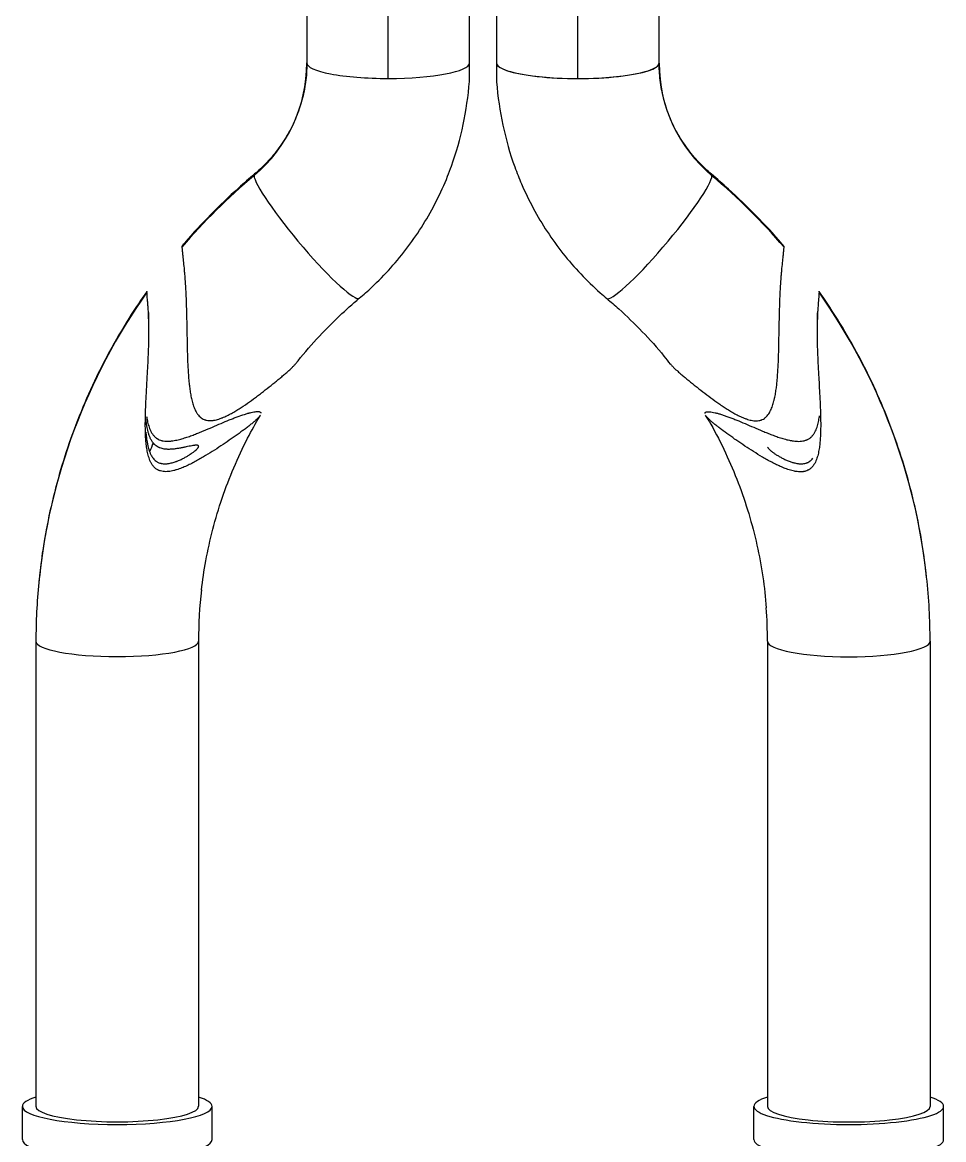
# Model space of a CAD drawing. Extents: x 0 to 790, y 0 to 579.
# Drawn here: x 181.7 to 249.7, y 124.9 to 207.4 of the extents above; entities that cross this region are included whole.
import ezdxf

# ---------------------------------------------------------------- set-up
doc = ezdxf.new("R2010")
doc.units = 0
doc.header["$LTSCALE"] = 10
doc.header["$MEASUREMENT"] = 0
doc.layers.add('1', color=7, linetype='CONTINUOUS')

msp = doc.modelspace()

# ---------------------------------------------------------------- linework, layer by layer
at = {"layer": '1', "color": 7, "linetype": 'Continuous', "lineweight": -3}
for p, q in [((208.748, 203.267), (208.748, 272.007)), ((214.748, 203.052), (214.748, 272.006)), ((216.748, 272.006), (216.748, 203.021)), ((222.748, 203.267), (222.748, 272.007)), ((202.748, 238.292), (202.748, 204.412)), ((228.748, 204.412), (228.748, 238.292)), ((191.087, 184.55), (191.087, 185.99)), ((240.41, 185.966), (240.41, 184.526)), ((182.748, 161.717), (182.748, 127.361)), ((194.748, 161.717), (194.748, 127.361)), ((236.748, 161.705), (236.748, 127.348)), ((248.748, 161.705), (248.748, 127.348)), ((181.748, 124.898), (181.748, 127.354)), ((195.748, 124.898), (195.748, 127.354)), ((235.748, 124.898), (235.748, 127.354)), ((249.748, 124.898), (249.748, 127.354))]:
    msp.add_line(p, q, dxfattribs=at)
for centre, major_axis, ratio, start_param, end_param in [((191.578, 204.418), (11.17, 0), 0.981627, 5.421287, 6.283185), ((208.748, 204.412), (6, 0), 0.190809, 3.1389, 4.712389), ((208.748, 204.412), (6, 0), 0.190809, 4.712389, 6.283185), ((222.748, 204.412), (6, 0), 0.190809, 3.141593, 4.712389), ((222.748, 204.406), (-6, 0), 0.190809, 0, 3.144285), ((222.748, 204.412), (6, 0), 0.190809, 4.712389, 6.280493), ((239.918, 204.406), (-11.17, 0), 0.981627, 0, 0.861898), ((228.885, 161.717), (-46.136, 0), 0.981627, 5.421287, 5.585498), ((202.756, 191.624), (-3.864, 4.59), 0.124216, 0.001047, 0.146493), ((202.756, 191.624), (-3.864, 4.59), 0.124216, 0.146493, 3.14151), ((228.741, 191.612), (-3.864, -4.59), 0.124216, 6.283022, 9.278285), ((228.741, 191.612), (-3.864, -4.59), 0.124216, 2.9951, 3.140398), ((202.612, 161.705), (46.136, 0), 0.981627, 0.697687, 0.861898), ((228.885, 161.717), (-46.136, 0), 0.981627, 5.677867, 6.187413), ((202.612, 161.705), (46.136, 0), 0.981627, 0.104881, 0.605318), ((228.885, 162.284), (-40.136, 0), 0.981627, 5.917785, 5.936049), ((228.885, 161.717), (-46.136, 0), 0.981627, 6.187413, 6.283185), ((202.612, 161.705), (46.136, 0), 0.981627, 0, 0.104881), ((228.885, 161.717), (-34.136, 0), 0.981627, 6.169922, 6.283185), ((202.612, 161.705), (34.136, 0), 0.981627, 0, 0.074016), ((188.748, 161.717), (6, 0), 0.190809, 3.141593, 4.712389), ((188.748, 161.717), (6, 0), 0.190809, 4.712389, 6.283185), ((242.748, 161.705), (6, 0), 0.190809, 3.141593, 4.712389), ((242.748, 161.705), (6, 0), 0.190809, 4.712389, 6.283185), ((188.748, 127.354), (-7, 0), 0.190809, 5.742046, 6.283185), ((188.748, 127.354), (-7, 0), 0.190809, 3.141593, 3.682732), ((242.748, 127.354), (7, 0), 0.190809, 2.600453, 3.141593), ((242.748, 127.354), (7, 0), 0.190809, 0, 0.541139), ((188.748, 127.354), (7, 0), 0.190809, 3.141593, 6.283185), ((188.748, 127.361), (-6, 0), 0.190809, 0, 3.141593), ((242.748, 127.354), (-7, 0), 0.190809, 0, 3.141593), ((242.748, 127.348), (-6, 0), 0.190809, 0, 3.141593), ((188.748, 124.898), (7, 0), 0.190809, 3.141593, 6.283185), ((242.748, 124.898), (-7, 0), 0.190809, 0, 3.141593)]:
    msp.add_ellipse(centre, major_axis=major_axis, ratio=ratio, start_param=start_param, end_param=end_param, dxfattribs=at)
for points, knots in [([(202.748, 204.418), (202.748, 204.228), (202.731, 203.585), (202.601, 202.491), (202.266, 201.167), (201.763, 199.893), (201.1, 198.69), (200.288, 197.578), (199.524, 196.769), (199.038, 196.337), (198.892, 196.214)], [0, 0, 0, 0, 0.061626, 0.208442, 0.355281, 0.501943, 0.648326, 0.794355, 0.939986, 1, 1, 1, 1]), ([(232.605, 196.202), (232.455, 196.328), (231.966, 196.762), (231.204, 197.572), (230.397, 198.677), (229.738, 199.873), (229.236, 201.14), (228.9, 202.459), (228.767, 203.558), (228.748, 204.208), (228.748, 204.406)], [0, 0, 0, 0, 0.061772, 0.206536, 0.351603, 0.497086, 0.642983, 0.789258, 0.935843, 1, 1, 1, 1]), ([(206.62, 187.034), (206.932, 187.297), (207.737, 188.012), (208.959, 189.261), (210.231, 190.811), (211.361, 192.465), (212.341, 194.21), (213.001, 195.67), (213.332, 196.545), (213.423, 196.799), (214.136, 198.788), (214.57, 200.875), (214.748, 203.052)], [0, 0, 0, 0, 0.101381, 0.267742, 0.434085, 0.600349, 0.766532, 0.932638, 1, 1, 1, 1.527645, 1.527645, 1.527645, 1.527645]), ([(216.748, 203.021), (216.931, 200.831), (217.371, 198.733), (218.093, 196.734), (218.246, 196.309), (218.657, 195.27), (219.433, 193.665), (220.458, 191.949), (221.629, 190.327), (222.939, 188.813), (224.05, 187.734), (224.715, 187.158), (224.877, 187.022)], [-0.533167, -0.533167, -0.533167, -0.533167, 0, 0, 0, 0.113379, 0.280024, 0.446717, 0.613469, 0.780288, 0.947181, 1, 1, 1, 1]), ([(198.892, 196.214), (198.485, 195.872), (197.374, 194.905), (195.64, 193.224), (194.259, 191.772), (193.592, 190.949), (193.518, 190.857)], [0, 0, 0, 0, 0.209502, 0.58136, 0.953212, 1, 1, 1, 1]), ([(237.98, 190.845), (237.921, 190.919), (237.272, 191.723), (235.909, 193.157), (234.161, 194.859), (233.031, 195.843), (232.605, 196.202)], [0, 0, 0, 0, 0.037173, 0.408728, 0.780354, 1, 1, 1, 1]), ([(193.54, 190.897), (193.537, 190.893), (193.534, 190.885), (193.53, 190.858), (193.529, 190.838), (193.529, 190.813)], [0, 0, 0, 0, 0.471453, 0.471453, 1, 1, 1, 1]), ([(193.529, 190.813), (193.529, 190.788), (193.53, 190.757), (193.534, 190.685), (193.541, 190.603), (193.555, 190.448), (193.569, 190.325), (193.578, 190.241), (193.58, 190.224), (193.584, 190.19), (193.589, 190.137), (193.596, 190.082), (193.608, 189.968), (193.617, 189.888), (193.644, 189.636), (193.663, 189.452), (193.685, 189.227), (193.687, 189.202), (193.692, 189.151), (193.699, 189.074), (193.715, 188.891), (193.728, 188.729), (193.754, 188.397), (193.77, 188.166), (193.788, 187.867), (193.791, 187.806), (193.798, 187.685), (193.801, 187.624), (193.811, 187.44), (193.817, 187.317), (193.833, 186.945), (193.842, 186.693), (193.859, 186.184), (193.865, 185.926), (193.874, 185.536), (193.877, 185.406), (193.881, 185.209), (193.882, 185.143), (193.885, 185.011), (193.886, 184.946), (193.892, 184.617), (193.896, 184.355), (193.906, 183.831), (193.911, 183.57), (193.924, 183.047), (193.931, 182.786), (193.95, 182.265), (193.962, 182.005), (193.992, 181.486), (194.011, 181.227), (194.047, 180.839), (194.06, 180.709), (194.083, 180.516), (194.091, 180.451), (194.109, 180.322), (194.118, 180.258), (194.147, 180.065), (194.169, 179.937), (194.22, 179.684), (194.248, 179.558), (194.297, 179.372), (194.314, 179.31), (194.351, 179.188), (194.371, 179.127), (194.413, 179.008), (194.436, 178.949), (194.485, 178.834), (194.511, 178.777), (194.568, 178.666), (194.599, 178.611), (194.649, 178.532), (194.666, 178.506), (194.702, 178.455), (194.721, 178.43), (194.778, 178.358), (194.82, 178.313), (194.876, 178.261), (194.887, 178.251), (194.911, 178.231), (194.922, 178.221), (194.959, 178.192), (194.983, 178.175), (195.059, 178.125), (195.113, 178.097), (195.196, 178.063), (195.225, 178.053), (195.283, 178.036), (195.313, 178.028), (195.402, 178.01), (195.462, 178.002), (195.584, 177.996), (195.645, 177.997), (195.737, 178.004), (195.768, 178.007), (195.829, 178.014), (195.859, 178.019), (195.95, 178.035), (196.011, 178.048), (196.13, 178.078), (196.189, 178.095), (196.307, 178.133), (196.366, 178.154), (196.453, 178.187), (196.482, 178.198), (196.54, 178.222), (196.569, 178.234), (196.655, 178.271), (196.712, 178.297), (196.881, 178.376), (196.992, 178.433), (197.211, 178.551), (197.319, 178.612), (197.532, 178.738), (197.638, 178.803), (197.951, 179.002), (198.157, 179.141), (198.561, 179.423), (198.761, 179.567), (199.056, 179.785), (199.154, 179.859), (199.348, 180.006), (199.444, 180.079), (199.73, 180.3), (199.918, 180.448), (200.193, 180.668), (200.284, 180.741), (200.463, 180.886), (200.552, 180.958), (200.726, 181.101), (200.811, 181.173), (200.937, 181.279), (200.979, 181.314), (201.061, 181.384), (201.102, 181.418), (201.222, 181.522), (201.299, 181.589), (201.447, 181.721), (201.517, 181.786), (201.599, 181.863), (201.616, 181.879), (201.648, 181.909), (201.663, 181.924), (201.709, 181.969), (201.738, 181.998), (201.82, 182.083), (201.868, 182.135), (201.915, 182.191), (201.921, 182.199), (201.926, 182.206)], [0, 0, 0, 0, 0.016089, 0.016089, 0.032179, 0.048268, 0.064357, 0.064357, 0.06838, 0.06838, 0.072402, 0.080447, 0.080447, 0.096536, 0.096536, 0.128715, 0.128715, 0.132737, 0.132737, 0.136759, 0.144804, 0.160893, 0.160893, 0.193072, 0.193072, 0.201117, 0.201117, 0.209161, 0.209161, 0.225251, 0.225251, 0.257429, 0.257429, 0.289608, 0.289608, 0.305697, 0.305697, 0.313742, 0.313742, 0.321787, 0.321787, 0.353965, 0.353965, 0.386144, 0.386144, 0.418323, 0.418323, 0.450501, 0.450501, 0.48268, 0.48268, 0.498769, 0.498769, 0.506814, 0.506814, 0.514858, 0.514858, 0.530948, 0.530948, 0.547037, 0.547037, 0.555082, 0.555082, 0.563126, 0.563126, 0.571171, 0.571171, 0.579216, 0.579216, 0.58726, 0.58726, 0.591283, 0.591283, 0.595305, 0.595305, 0.60335, 0.60335, 0.605361, 0.605361, 0.607372, 0.607372, 0.611394, 0.611394, 0.619439, 0.619439, 0.623461, 0.623461, 0.627484, 0.627484, 0.635528, 0.635528, 0.643573, 0.643573, 0.647595, 0.647595, 0.651618, 0.651618, 0.659662, 0.659662, 0.667707, 0.667707, 0.675752, 0.675752, 0.679774, 0.679774, 0.683796, 0.683796, 0.691841, 0.691841, 0.70793, 0.70793, 0.72402, 0.72402, 0.740109, 0.740109, 0.772288, 0.772288, 0.804466, 0.804466, 0.820556, 0.820556, 0.836645, 0.836645, 0.868824, 0.868824, 0.884913, 0.884913, 0.901002, 0.901002, 0.917092, 0.917092, 0.925136, 0.925136, 0.933181, 0.933181, 0.94927, 0.94927, 0.96536, 0.96536, 0.969382, 0.969382, 0.973404, 0.973404, 0.981449, 0.981449, 0.997538, 0.997538, 1, 1, 1, 1]), ([(229.569, 182.196), (229.575, 182.188), (229.582, 182.179), (229.63, 182.122), (229.679, 182.068), (229.789, 181.955), (229.85, 181.895), (229.933, 181.817), (229.95, 181.801), (229.985, 181.769), (230.002, 181.753), (230.056, 181.704), (230.092, 181.672), (230.204, 181.572), (230.281, 181.504), (230.441, 181.367), (230.523, 181.297), (230.691, 181.156), (230.777, 181.084), (230.953, 180.94), (231.042, 180.867), (231.223, 180.72), (231.315, 180.646), (231.593, 180.424), (231.782, 180.276), (232.165, 179.98), (232.36, 179.833), (232.755, 179.541), (232.955, 179.396), (233.261, 179.184), (233.363, 179.114), (233.571, 178.976), (233.675, 178.907), (233.887, 178.774), (233.993, 178.709), (234.208, 178.582), (234.317, 178.521), (234.537, 178.404), (234.648, 178.348), (234.874, 178.243), (234.988, 178.195), (235.134, 178.141), (235.164, 178.13), (235.223, 178.11), (235.252, 178.101), (235.342, 178.073), (235.401, 178.056), (235.522, 178.027), (235.582, 178.015), (235.703, 177.997), (235.764, 177.99), (235.856, 177.985), (235.886, 177.985), (235.948, 177.985), (235.979, 177.987), (236.07, 177.994), (236.13, 178.003), (236.218, 178.025), (236.248, 178.033), (236.291, 178.048), (236.305, 178.053), (236.334, 178.064), (236.348, 178.07), (236.417, 178.101), (236.469, 178.132), (236.543, 178.184), (236.567, 178.202), (236.614, 178.242), (236.637, 178.263), (236.702, 178.328), (236.742, 178.374), (236.817, 178.472), (236.852, 178.523), (236.9, 178.603), (236.915, 178.631), (236.946, 178.686), (236.96, 178.714), (237.002, 178.799), (237.027, 178.856), (237.075, 178.973), (237.097, 179.032), (237.159, 179.212), (237.194, 179.334), (237.234, 179.489), (237.241, 179.52), (237.256, 179.583), (237.263, 179.615), (237.284, 179.709), (237.297, 179.772), (237.334, 179.962), (237.355, 180.089), (237.393, 180.344), (237.41, 180.471), (237.44, 180.728), (237.453, 180.856), (237.488, 181.242), (237.507, 181.501), (237.536, 182.02), (237.548, 182.281), (237.562, 182.673), (237.566, 182.804), (237.572, 183.001), (237.573, 183.066), (237.577, 183.198), (237.578, 183.263), (237.586, 183.592), (237.591, 183.854), (237.601, 184.376), (237.605, 184.636), (237.615, 185.154), (237.62, 185.411), (237.632, 185.924), (237.638, 186.178), (237.654, 186.685), (237.664, 186.936), (237.677, 187.248), (237.68, 187.31), (237.685, 187.403), (237.686, 187.434), (237.689, 187.496), (237.697, 187.65), (237.706, 187.801), (237.727, 188.158), (237.743, 188.388), (237.769, 188.72), (237.777, 188.828), (237.791, 188.987), (237.796, 189.04), (237.805, 189.143), (237.81, 189.193), (237.834, 189.441), (237.853, 189.624), (237.88, 189.875), (237.889, 189.955), (237.901, 190.069), (237.907, 190.124), (237.913, 190.177), (237.917, 190.211), (237.919, 190.228), (237.928, 190.312), (237.941, 190.436), (237.956, 190.59), (237.962, 190.672), (237.967, 190.744), (237.968, 190.775), (237.968, 190.801)], [0, 0, 0, 0, 0.002718, 0.002718, 0.018804, 0.018804, 0.034889, 0.034889, 0.03891, 0.03891, 0.042931, 0.042931, 0.050974, 0.050974, 0.067059, 0.067059, 0.083144, 0.083144, 0.099229, 0.099229, 0.115315, 0.115315, 0.1314, 0.1314, 0.16357, 0.16357, 0.195741, 0.195741, 0.227911, 0.227911, 0.243996, 0.243996, 0.260081, 0.260081, 0.276167, 0.276167, 0.292252, 0.292252, 0.308337, 0.308337, 0.324422, 0.324422, 0.328443, 0.328443, 0.332465, 0.332465, 0.340507, 0.340507, 0.34855, 0.34855, 0.356592, 0.356592, 0.360614, 0.360614, 0.364635, 0.364635, 0.372678, 0.372678, 0.376699, 0.376699, 0.37871, 0.37871, 0.38072, 0.38072, 0.388763, 0.388763, 0.392784, 0.392784, 0.396805, 0.396805, 0.404848, 0.404848, 0.412891, 0.412891, 0.416912, 0.416912, 0.420933, 0.420933, 0.428976, 0.428976, 0.437018, 0.437018, 0.453104, 0.453104, 0.457125, 0.457125, 0.461146, 0.461146, 0.469189, 0.469189, 0.485274, 0.485274, 0.501359, 0.501359, 0.517444, 0.517444, 0.549615, 0.549615, 0.581785, 0.581785, 0.59787, 0.59787, 0.605913, 0.605913, 0.613955, 0.613955, 0.646126, 0.646126, 0.678296, 0.678296, 0.710467, 0.710467, 0.742637, 0.742637, 0.774807, 0.774807, 0.78285, 0.78285, 0.786871, 0.786871, 0.790893, 0.806978, 0.806978, 0.839148, 0.839148, 0.855233, 0.855233, 0.863276, 0.863276, 0.871318, 0.871318, 0.903489, 0.903489, 0.919574, 0.919574, 0.927617, 0.931638, 0.931638, 0.935659, 0.935659, 0.951744, 0.96783, 0.983915, 0.983915, 1, 1, 1, 1]), ([(237.968, 190.801), (237.968, 190.826), (237.967, 190.846), (237.963, 190.873), (237.96, 190.881), (237.957, 190.885)], [0, 0, 0, 0, 0.528268, 0.528268, 1, 1, 1, 1]), ([(190.93, 187.521), (190.672, 187.157), (189.89, 186.015), (188.675, 184.035), (187.352, 181.553), (186.188, 178.994), (185.186, 176.37), (184.351, 173.69), (183.687, 170.965), (183.226, 168.42), (183.039, 166.781), (182.976, 166.067)], [0, 0, 0, 0, 0.05766, 0.179047, 0.300431, 0.421793, 0.543133, 0.664455, 0.785759, 0.907048, 1, 1, 1, 1]), ([(199.315, 178.405), (199.302, 178.383), (199.287, 178.361), (199.255, 178.318), (199.23, 178.286), (199.201, 178.253), (199.181, 178.23), (199.17, 178.218), (199.116, 178.16), (199.066, 178.111), (198.956, 178.008), (198.896, 177.954), (198.767, 177.843), (198.698, 177.785), (198.587, 177.696), (198.549, 177.666), (198.472, 177.605), (198.433, 177.574), (198.313, 177.481), (198.23, 177.418), (198.059, 177.29), (197.972, 177.225), (197.792, 177.093), (197.7, 177.026), (197.512, 176.892), (197.416, 176.824), (197.27, 176.721), (197.221, 176.686), (197.122, 176.617), (197.072, 176.582), (196.82, 176.409), (196.615, 176.269), (196.198, 175.992), (195.985, 175.854), (195.553, 175.58), (195.333, 175.445), (194.997, 175.246), (194.883, 175.181), (194.654, 175.052), (194.539, 174.989), (194.305, 174.866), (194.186, 174.805), (194.006, 174.718), (193.945, 174.69), (193.823, 174.634), (193.761, 174.606), (193.576, 174.527), (193.45, 174.477), (193.26, 174.41), (193.196, 174.388), (193.099, 174.358), (193.066, 174.349), (193.001, 174.33), (192.968, 174.322), (192.87, 174.297), (192.804, 174.282), (192.672, 174.257), (192.605, 174.247), (192.472, 174.233), (192.405, 174.228), (192.27, 174.227), (192.202, 174.231), (192.065, 174.248), (191.998, 174.261), (191.9, 174.29), (191.867, 174.301), (191.82, 174.32), (191.804, 174.327), (191.773, 174.342), (191.757, 174.349), (191.681, 174.389), (191.624, 174.427), (191.546, 174.492), (191.52, 174.515), (191.484, 174.552), (191.472, 174.564), (191.449, 174.59), (191.437, 174.603), (191.382, 174.668), (191.343, 174.724), (191.271, 174.84), (191.239, 174.9), (191.18, 175.025), (191.154, 175.088), (191.106, 175.216), (191.085, 175.281), (191.046, 175.411), (191.029, 175.477), (190.997, 175.609), (190.983, 175.675), (190.957, 175.809), (190.945, 175.877), (190.924, 176.012), (190.914, 176.08), (190.888, 176.284), (190.875, 176.42), (190.853, 176.691), (190.845, 176.827), (190.834, 177.099), (190.83, 177.235), (190.825, 177.507), (190.824, 177.644), (190.825, 178.052), (190.831, 178.324), (190.847, 178.868), (190.859, 179.141), (190.884, 179.686), (190.899, 179.959), (190.921, 180.368), (190.929, 180.504), (190.94, 180.709), (190.944, 180.778), (190.952, 180.914), (190.956, 180.983), (190.975, 181.324), (190.99, 181.596), (191.018, 182.137), (191.031, 182.407), (191.054, 182.944), (191.064, 183.211), (191.075, 183.609), (191.078, 183.741), (191.082, 183.938), (191.083, 184.004), (191.084, 184.134), (191.085, 184.199), (191.088, 184.521), (191.087, 184.773), (191.081, 185.139), (191.078, 185.258), (191.073, 185.435), (191.071, 185.494), (191.068, 185.58), (191.067, 185.609), (191.065, 185.666), (191.055, 185.921), (191.041, 186.156), (191.022, 186.443), (191.015, 186.535), (191.007, 186.644), (191.005, 186.665), (191.002, 186.708), (191, 186.729), (190.995, 186.79), (190.992, 186.829), (190.983, 186.943), (190.977, 187.013), (190.966, 187.141), (190.962, 187.199), (190.954, 187.303), (190.951, 187.349), (190.948, 187.398), (190.948, 187.408), (190.947, 187.426), (190.946, 187.452), (190.946, 187.475), (190.946, 187.488)], [0, 0, 0, 0, 0.009205, 0.009205, 0.017195, 0.02119, 0.02119, 0.025185, 0.025185, 0.041166, 0.041166, 0.057147, 0.057147, 0.073127, 0.073127, 0.081117, 0.081117, 0.089108, 0.089108, 0.105088, 0.105088, 0.121069, 0.121069, 0.137049, 0.137049, 0.15303, 0.15303, 0.16102, 0.16102, 0.169011, 0.169011, 0.200972, 0.200972, 0.232933, 0.232933, 0.264894, 0.264894, 0.280874, 0.280874, 0.296855, 0.296855, 0.312836, 0.312836, 0.320826, 0.320826, 0.328816, 0.328816, 0.344797, 0.344797, 0.352787, 0.352787, 0.356782, 0.356782, 0.360777, 0.360777, 0.368768, 0.368768, 0.376758, 0.376758, 0.384748, 0.384748, 0.392738, 0.392738, 0.400729, 0.400729, 0.404724, 0.404724, 0.406721, 0.406721, 0.408719, 0.408719, 0.416709, 0.416709, 0.420704, 0.420704, 0.422702, 0.422702, 0.4247, 0.4247, 0.43269, 0.43269, 0.44068, 0.44068, 0.44867, 0.44867, 0.456661, 0.456661, 0.464651, 0.464651, 0.472641, 0.472641, 0.480632, 0.480632, 0.488622, 0.488622, 0.504602, 0.504602, 0.520583, 0.520583, 0.536564, 0.536564, 0.552544, 0.552544, 0.584505, 0.584505, 0.616466, 0.616466, 0.648428, 0.648428, 0.664408, 0.664408, 0.672398, 0.672398, 0.680389, 0.680389, 0.71235, 0.71235, 0.744311, 0.744311, 0.776272, 0.776272, 0.792253, 0.792253, 0.800243, 0.800243, 0.808233, 0.808233, 0.840194, 0.840194, 0.856175, 0.856175, 0.864165, 0.864165, 0.86816, 0.86816, 0.872155, 0.904117, 0.904117, 0.920097, 0.920097, 0.924092, 0.924092, 0.928087, 0.928087, 0.936078, 0.936078, 0.952058, 0.952058, 0.968039, 0.968039, 0.984019, 0.984019, 0.988015, 0.988015, 0.99201, 1, 1, 1, 1]), ([(190.946, 187.488), (190.946, 187.514), (190.947, 187.534), (190.95, 187.554), (190.952, 187.559), (190.954, 187.562)], [0, 0, 0, 0, 0.618439, 0.618439, 1, 1, 1, 1]), ([(240.551, 187.475), (240.551, 187.449), (240.55, 187.416), (240.546, 187.337), (240.543, 187.292), (240.535, 187.188), (240.53, 187.129), (240.522, 187.033), (240.52, 186.999), (240.514, 186.927), (240.511, 186.89), (240.495, 186.699), (240.481, 186.526), (240.462, 186.237), (240.455, 186.135), (240.447, 185.976), (240.444, 185.922), (240.439, 185.813), (240.436, 185.758), (240.424, 185.478), (240.417, 185.243), (240.412, 184.876), (240.411, 184.752), (240.41, 184.593), (240.41, 184.561), (240.41, 184.497), (240.41, 184.465), (240.41, 184.369), (240.411, 184.304), (240.413, 183.981), (240.418, 183.719), (240.433, 183.19), (240.443, 182.924), (240.466, 182.386), (240.479, 182.116), (240.497, 181.776), (240.5, 181.708), (240.507, 181.571), (240.511, 181.503), (240.522, 181.298), (240.53, 181.162), (240.553, 180.752), (240.569, 180.479), (240.599, 179.932), (240.613, 179.659), (240.639, 179.112), (240.65, 178.838), (240.662, 178.428), (240.666, 178.291), (240.671, 178.017), (240.672, 177.88), (240.673, 177.607), (240.672, 177.47), (240.666, 177.198), (240.662, 177.061), (240.65, 176.789), (240.642, 176.653), (240.619, 176.381), (240.606, 176.246), (240.579, 176.042), (240.569, 175.975), (240.548, 175.84), (240.536, 175.773), (240.509, 175.639), (240.495, 175.573), (240.462, 175.441), (240.444, 175.376), (240.405, 175.246), (240.383, 175.182), (240.335, 175.055), (240.308, 174.993), (240.263, 174.9), (240.247, 174.87), (240.214, 174.81), (240.197, 174.78), (240.142, 174.694), (240.101, 174.639), (240.034, 174.561), (240.01, 174.536), (239.961, 174.489), (239.935, 174.466), (239.882, 174.424), (239.854, 174.404), (239.811, 174.377), (239.797, 174.368), (239.767, 174.351), (239.751, 174.343), (239.674, 174.305), (239.611, 174.281), (239.512, 174.253), (239.479, 174.246), (239.428, 174.236), (239.411, 174.233), (239.377, 174.228), (239.36, 174.226), (239.276, 174.217), (239.208, 174.215), (239.072, 174.217), (239.005, 174.222), (238.903, 174.234), (238.869, 174.239), (238.802, 174.249), (238.768, 174.255), (238.669, 174.275), (238.603, 174.29), (238.408, 174.341), (238.28, 174.382), (238.028, 174.472), (237.904, 174.522), (237.72, 174.601), (237.659, 174.628), (237.537, 174.684), (237.477, 174.713), (237.296, 174.8), (237.178, 174.861), (236.944, 174.984), (236.828, 175.048), (236.6, 175.176), (236.487, 175.242), (236.151, 175.44), (235.932, 175.575), (235.502, 175.848), (235.29, 175.985), (234.875, 176.261), (234.672, 176.4), (234.373, 176.606), (234.274, 176.675), (234.128, 176.778), (234.079, 176.812), (233.983, 176.881), (233.935, 176.915), (233.7, 177.084), (233.519, 177.216), (233.262, 177.409), (233.18, 177.472), (233.079, 177.55), (233.06, 177.565), (233.02, 177.596), (233.001, 177.611), (232.943, 177.657), (232.906, 177.687), (232.796, 177.776), (232.727, 177.833), (232.599, 177.943), (232.539, 177.997), (232.43, 178.099), (232.381, 178.148), (232.327, 178.206), (232.316, 178.217), (232.296, 178.24), (232.286, 178.251), (232.259, 178.284), (232.242, 178.305), (232.209, 178.349), (232.194, 178.371), (232.182, 178.392)], [0, 0, 0, 0, 0.01598, 0.01598, 0.03196, 0.03196, 0.04794, 0.04794, 0.05593, 0.05593, 0.06392, 0.06392, 0.09588, 0.09588, 0.11186, 0.11186, 0.11985, 0.11985, 0.12784, 0.12784, 0.159801, 0.159801, 0.175781, 0.175781, 0.179776, 0.179776, 0.183771, 0.183771, 0.191761, 0.191761, 0.223721, 0.223721, 0.255681, 0.255681, 0.287641, 0.287641, 0.295631, 0.295631, 0.303621, 0.303621, 0.319601, 0.319601, 0.351561, 0.351561, 0.383521, 0.383521, 0.415481, 0.415481, 0.431462, 0.431462, 0.447442, 0.447442, 0.463422, 0.463422, 0.479402, 0.479402, 0.495382, 0.495382, 0.511362, 0.511362, 0.519352, 0.519352, 0.527342, 0.527342, 0.535332, 0.535332, 0.543322, 0.543322, 0.551312, 0.551312, 0.559302, 0.559302, 0.563297, 0.563297, 0.567292, 0.567292, 0.575282, 0.575282, 0.579277, 0.579277, 0.583272, 0.583272, 0.587267, 0.587267, 0.589265, 0.589265, 0.591262, 0.591262, 0.599252, 0.599252, 0.603247, 0.603247, 0.605245, 0.605245, 0.607242, 0.607242, 0.615232, 0.615232, 0.623222, 0.623222, 0.627217, 0.627217, 0.631212, 0.631212, 0.639202, 0.639202, 0.655182, 0.655182, 0.671162, 0.671162, 0.679152, 0.679152, 0.687142, 0.687142, 0.703122, 0.703122, 0.719103, 0.719103, 0.735083, 0.735083, 0.767043, 0.767043, 0.799003, 0.799003, 0.830963, 0.830963, 0.846943, 0.846943, 0.854933, 0.854933, 0.862923, 0.862923, 0.894883, 0.894883, 0.910863, 0.910863, 0.914858, 0.914858, 0.918853, 0.918853, 0.926843, 0.926843, 0.942823, 0.942823, 0.958803, 0.958803, 0.974783, 0.974783, 0.978778, 0.978778, 0.982773, 0.982773, 0.990763, 0.990763, 1, 1, 1, 1]), ([(240.543, 187.55), (240.545, 187.547), (240.547, 187.542), (240.548, 187.531), (240.549, 187.527), (240.55, 187.519), (240.551, 187.506), (240.551, 187.489), (240.551, 187.475)], [0, 0, 0, 0, 0.375792, 0.375792, 0.531844, 0.531844, 0.687896, 1, 1, 1, 1]), ([(248.483, 166.468), (248.402, 167.269), (248.179, 168.991), (247.665, 171.616), (246.959, 174.33), (246.084, 176.996), (245.043, 179.604), (243.842, 182.144), (242.482, 184.605), (241.356, 186.382), (240.69, 187.338), (240.56, 187.523)], [0, 0, 0, 0, 0.106238, 0.229627, 0.353022, 0.476424, 0.599838, 0.723267, 0.846712, 0.970176, 1, 1, 1, 1]), ([(201.915, 182.19), (202.41, 182.815), (203.448, 184.034), (205.033, 185.643), (206.121, 186.614), (206.62, 187.034)], [0, 0, 0, 0, 0.354059, 0.711709, 1, 1, 1, 1]), ([(224.877, 187.022), (225.177, 186.769), (226.081, 185.982), (227.515, 184.581), (228.772, 183.209), (229.411, 182.377), (229.559, 182.179)], [0, 0, 0, 0, 0.173967, 0.531935, 0.890038, 1, 1, 1, 1]), ([(190.921, 178.295), (190.926, 178.258), (190.932, 178.22), (190.949, 178.118), (190.961, 178.053), (190.988, 177.923), (191.002, 177.859), (191.035, 177.731), (191.052, 177.667), (191.092, 177.54), (191.114, 177.477), (191.162, 177.353), (191.189, 177.291), (191.234, 177.2), (191.249, 177.17), (191.283, 177.111), (191.3, 177.082), (191.355, 176.996), (191.395, 176.941), (191.463, 176.863), (191.487, 176.838), (191.536, 176.79), (191.562, 176.767), (191.615, 176.723), (191.642, 176.703), (191.686, 176.674), (191.7, 176.665), (191.73, 176.648), (191.745, 176.639), (191.822, 176.598), (191.886, 176.572), (191.985, 176.54), (192.018, 176.531), (192.068, 176.519), (192.085, 176.515), (192.119, 176.509), (192.136, 176.506), (192.221, 176.492), (192.289, 176.485), (192.424, 176.479), (192.492, 176.479), (192.594, 176.484), (192.627, 176.486), (192.695, 176.491), (192.728, 176.495), (192.828, 176.506), (192.894, 176.516), (193.089, 176.549), (193.217, 176.577), (193.469, 176.642), (193.593, 176.677), (193.777, 176.735), (193.838, 176.754), (193.96, 176.795), (194.02, 176.816), (194.2, 176.879), (194.319, 176.923), (194.553, 177.013), (194.668, 177.058), (194.897, 177.15), (195.01, 177.196), (195.345, 177.336), (195.565, 177.429), (195.995, 177.614), (196.206, 177.704), (196.621, 177.88), (196.825, 177.965), (197.124, 178.086), (197.223, 178.126), (197.369, 178.183), (197.417, 178.202), (197.514, 178.239), (197.561, 178.257), (197.797, 178.344), (197.978, 178.408), (198.234, 178.49), (198.317, 178.515), (198.417, 178.544), (198.437, 178.549), (198.476, 178.56), (198.496, 178.565), (198.554, 178.581), (198.591, 178.59), (198.701, 178.616), (198.769, 178.63), (198.898, 178.653), (198.957, 178.661), (199.066, 178.67), (199.116, 178.672), (199.17, 178.668), (199.18, 178.667), (199.201, 178.665), (199.21, 178.664), (199.238, 178.659), (199.255, 178.655), (199.3, 178.639), (199.323, 178.625), (199.354, 178.588), (199.362, 178.566), (199.362, 178.54)], [0, 0, 0, 0, 0.008935, 0.008935, 0.024667, 0.024667, 0.040398, 0.040398, 0.056129, 0.056129, 0.07186, 0.07186, 0.087591, 0.087591, 0.095457, 0.095457, 0.103322, 0.103322, 0.119054, 0.119054, 0.126919, 0.126919, 0.134785, 0.134785, 0.14265, 0.14265, 0.146583, 0.146583, 0.150516, 0.150516, 0.166247, 0.166247, 0.174113, 0.174113, 0.178046, 0.178046, 0.181978, 0.181978, 0.19771, 0.19771, 0.213441, 0.213441, 0.221306, 0.221306, 0.229172, 0.229172, 0.244903, 0.244903, 0.276365, 0.276365, 0.307828, 0.307828, 0.323559, 0.323559, 0.33929, 0.33929, 0.370753, 0.370753, 0.402215, 0.402215, 0.433677, 0.433677, 0.496602, 0.496602, 0.559527, 0.559527, 0.622452, 0.622452, 0.653914, 0.653914, 0.669645, 0.669645, 0.685376, 0.685376, 0.748301, 0.748301, 0.779763, 0.779763, 0.787629, 0.787629, 0.795495, 0.795495, 0.811226, 0.811226, 0.842688, 0.842688, 0.874151, 0.874151, 0.905613, 0.905613, 0.913478, 0.913478, 0.921344, 0.921344, 0.937075, 0.937075, 0.968538, 0.968538, 1, 1, 1, 1]), ([(194.973, 165.478), (195.053, 166.201), (195.273, 167.71), (195.78, 169.982), (196.47, 172.282), (197.329, 174.527), (198.273, 176.56), (198.977, 177.816), (199.307, 178.364)], [0, 0, 0, 0, 0.159523, 0.334886, 0.510223, 0.685524, 0.860777, 1, 1, 1, 1]), ([(232.135, 178.527), (232.135, 178.554), (232.143, 178.576), (232.174, 178.613), (232.197, 178.627), (232.242, 178.642), (232.267, 178.649), (232.296, 178.653), (232.316, 178.655), (232.327, 178.656), (232.381, 178.659), (232.431, 178.658), (232.54, 178.649), (232.601, 178.64), (232.73, 178.618), (232.799, 178.603), (232.91, 178.577), (232.947, 178.567), (233.025, 178.547), (233.064, 178.536), (233.184, 178.502), (233.267, 178.476), (233.437, 178.422), (233.525, 178.392), (233.705, 178.329), (233.797, 178.296), (233.984, 178.226), (234.08, 178.189), (234.227, 178.132), (234.276, 178.113), (234.375, 178.073), (234.425, 178.053), (234.676, 177.951), (234.881, 177.865), (235.299, 177.688), (235.511, 177.597), (235.944, 177.412), (236.164, 177.318), (236.5, 177.179), (236.613, 177.132), (236.842, 177.04), (236.958, 176.995), (237.192, 176.906), (237.311, 176.862), (237.491, 176.798), (237.552, 176.778), (237.674, 176.737), (237.736, 176.717), (237.921, 176.66), (238.046, 176.624), (238.237, 176.576), (238.301, 176.561), (238.398, 176.541), (238.431, 176.534), (238.496, 176.522), (238.529, 176.516), (238.627, 176.5), (238.693, 176.491), (238.825, 176.476), (238.891, 176.471), (239.025, 176.467), (239.092, 176.467), (239.227, 176.475), (239.295, 176.482), (239.432, 176.506), (239.499, 176.523), (239.597, 176.556), (239.629, 176.568), (239.677, 176.589), (239.693, 176.597), (239.724, 176.612), (239.74, 176.62), (239.816, 176.663), (239.872, 176.702), (239.951, 176.768), (239.976, 176.792), (240.013, 176.829), (240.025, 176.841), (240.048, 176.867), (240.059, 176.88), (240.114, 176.946), (240.154, 177.001), (240.226, 177.116), (240.258, 177.176), (240.317, 177.299), (240.343, 177.361), (240.391, 177.486), (240.412, 177.55), (240.451, 177.677), (240.468, 177.741), (240.5, 177.869), (240.514, 177.934), (240.54, 178.064), (240.552, 178.129), (240.571, 178.245), (240.578, 178.296), (240.585, 178.346)], [0, 0, 0, 0, 0.031364, 0.031364, 0.062727, 0.062727, 0.078409, 0.08625, 0.08625, 0.094091, 0.094091, 0.125455, 0.125455, 0.156818, 0.156818, 0.188182, 0.188182, 0.203864, 0.203864, 0.219546, 0.219546, 0.25091, 0.25091, 0.282273, 0.282273, 0.313637, 0.313637, 0.345001, 0.345001, 0.360682, 0.360682, 0.376364, 0.376364, 0.439092, 0.439092, 0.501819, 0.501819, 0.564546, 0.564546, 0.59591, 0.59591, 0.627274, 0.627274, 0.658638, 0.658638, 0.674319, 0.674319, 0.690001, 0.690001, 0.721365, 0.721365, 0.737047, 0.737047, 0.744888, 0.744888, 0.752729, 0.752729, 0.76841, 0.76841, 0.784092, 0.784092, 0.799774, 0.799774, 0.815456, 0.815456, 0.831138, 0.831138, 0.838979, 0.838979, 0.842899, 0.842899, 0.84682, 0.84682, 0.862502, 0.862502, 0.870342, 0.870342, 0.874263, 0.874263, 0.878183, 0.878183, 0.893865, 0.893865, 0.909547, 0.909547, 0.925229, 0.925229, 0.940911, 0.940911, 0.956593, 0.956593, 0.972274, 0.972274, 0.987956, 0.987956, 1, 1, 1, 1]), ([(232.183, 178.354), (232.31, 178.154), (232.851, 177.267), (233.671, 175.617), (234.617, 173.41), (235.389, 171.136), (235.996, 168.816), (236.426, 166.488), (236.596, 164.933), (236.652, 164.166)], [0, 0, 0, 0, 0.047162, 0.206872, 0.366644, 0.526475, 0.686359, 0.846288, 1, 1, 1, 1]), ([(191.398, 176.362), (191.35, 176.424), (191.308, 176.488), (191.233, 176.619), (191.2, 176.687), (191.14, 176.824), (191.114, 176.894), (191.078, 177), (191.067, 177.036), (191.046, 177.107), (191.036, 177.143), (191.007, 177.25), (190.991, 177.322), (190.961, 177.464), (190.947, 177.536), (190.912, 177.75), (190.893, 177.892), (190.876, 178.068), (190.872, 178.101), (190.869, 178.134)], [0, 0, 0, 0, 0.118147, 0.118147, 0.236295, 0.236295, 0.354442, 0.354442, 0.413516, 0.413516, 0.47259, 0.47259, 0.590737, 0.590737, 0.708885, 0.708885, 0.94518, 0.94518, 1, 1, 1, 1]), ([(190.865, 177.14), (190.869, 177.087), (190.873, 177.033), (190.893, 176.825), (190.911, 176.671), (190.947, 176.442), (190.96, 176.366), (190.99, 176.214), (191.007, 176.138), (191.045, 175.988), (191.066, 175.913), (191.102, 175.801), (191.114, 175.764), (191.141, 175.691), (191.155, 175.655), (191.2, 175.548), (191.233, 175.478), (191.308, 175.344), (191.35, 175.279), (191.398, 175.217)], [0, 0, 0, 0, 0.079613, 0.079613, 0.30971, 0.30971, 0.424758, 0.424758, 0.539807, 0.539807, 0.654855, 0.654855, 0.712379, 0.712379, 0.769903, 0.769903, 0.884952, 0.884952, 1, 1, 1, 1]), ([(191.398, 175.217), (191.431, 175.175), (191.466, 175.135), (191.542, 175.061), (191.582, 175.027), (191.647, 174.982), (191.669, 174.967), (191.715, 174.94), (191.784, 174.903), (191.857, 174.876), (191.919, 174.857), (191.931, 174.853), (191.957, 174.847), (191.969, 174.844), (192.007, 174.835), (192.033, 174.83), (192.109, 174.818), (192.16, 174.814), (192.262, 174.81), (192.313, 174.811), (192.389, 174.815), (192.414, 174.817), (192.465, 174.822), (192.49, 174.825), (192.614, 174.842), (192.711, 174.862), (192.9, 174.912), (192.993, 174.942), (193.106, 174.982), (193.129, 174.991), (193.174, 175.008), (193.196, 175.016), (193.262, 175.043), (193.306, 175.061), (193.434, 175.117), (193.517, 175.156), (193.677, 175.237), (193.755, 175.279), (193.904, 175.363), (193.976, 175.406), (194.079, 175.47), (194.113, 175.492), (194.162, 175.524), (194.179, 175.535), (194.211, 175.557), (194.226, 175.568), (194.304, 175.621), (194.362, 175.664), (194.468, 175.746), (194.516, 175.786), (194.57, 175.834), (194.58, 175.843), (194.6, 175.862), (194.61, 175.871), (194.638, 175.898), (194.655, 175.916), (194.7, 175.966), (194.723, 175.997), (194.747, 176.039), (194.753, 176.052), (194.759, 176.07), (194.76, 176.076), (194.762, 176.087), (194.763, 176.093), (194.763, 176.118), (194.755, 176.135), (194.732, 176.154), (194.718, 176.162), (194.699, 176.168), (194.686, 176.172), (194.679, 176.173), (194.641, 176.18), (194.605, 176.182), (194.541, 176.179), (194.518, 176.178), (194.482, 176.175), (194.47, 176.173), (194.444, 176.171), (194.431, 176.169), (194.364, 176.16), (194.307, 176.151), (194.184, 176.129), (194.119, 176.116), (193.981, 176.088), (193.909, 176.073), (193.796, 176.049), (193.758, 176.041), (193.679, 176.024), (193.639, 176.016), (193.518, 175.992), (193.435, 175.976), (193.264, 175.945), (193.177, 175.931), (193.041, 175.912), (192.995, 175.906), (192.925, 175.898), (192.902, 175.896), (192.855, 175.891), (192.831, 175.889), (192.711, 175.88), (192.614, 175.876), (192.489, 175.878), (192.464, 175.878), (192.414, 175.881), (192.389, 175.882), (192.312, 175.888), (192.262, 175.894), (192.16, 175.91), (192.109, 175.92), (192.008, 175.946), (191.958, 175.962), (191.895, 175.986), (191.883, 175.991), (191.858, 176.001), (191.821, 176.017), (191.785, 176.035), (191.715, 176.074), (191.67, 176.103), (191.605, 176.152), (191.584, 176.169), (191.543, 176.204), (191.523, 176.222), (191.467, 176.279), (191.431, 176.32), (191.398, 176.362)], [0, 0, 0, 0, 0.015625, 0.015625, 0.03125, 0.03125, 0.039062, 0.039062, 0.046875, 0.0625, 0.0625, 0.066406, 0.066406, 0.070312, 0.070312, 0.078125, 0.078125, 0.09375, 0.09375, 0.109375, 0.109375, 0.117187, 0.117187, 0.125, 0.125, 0.15625, 0.15625, 0.1875, 0.1875, 0.195312, 0.195312, 0.203125, 0.203125, 0.21875, 0.21875, 0.25, 0.25, 0.28125, 0.28125, 0.3125, 0.3125, 0.328125, 0.328125, 0.335937, 0.335937, 0.34375, 0.34375, 0.375, 0.375, 0.40625, 0.40625, 0.414062, 0.414062, 0.421875, 0.421875, 0.4375, 0.4375, 0.46875, 0.46875, 0.484375, 0.484375, 0.492187, 0.492187, 0.5, 0.5, 0.53125, 0.53125, 0.546875, 0.554687, 0.554687, 0.5625, 0.5625, 0.59375, 0.59375, 0.609375, 0.609375, 0.617187, 0.617187, 0.625, 0.625, 0.65625, 0.65625, 0.6875, 0.6875, 0.71875, 0.71875, 0.734375, 0.734375, 0.75, 0.75, 0.78125, 0.78125, 0.8125, 0.8125, 0.828125, 0.828125, 0.835937, 0.835937, 0.84375, 0.84375, 0.875, 0.875, 0.882812, 0.882812, 0.890625, 0.890625, 0.90625, 0.90625, 0.921875, 0.921875, 0.9375, 0.9375, 0.941406, 0.941406, 0.945312, 0.953125, 0.953125, 0.96875, 0.96875, 0.976562, 0.976562, 0.984375, 0.984375, 1, 1, 1, 1]), ([(236.746, 176.049), (236.749, 176.042), (236.753, 176.035), (236.764, 176.013), (236.779, 175.992), (236.797, 175.968), (236.811, 175.952), (236.818, 175.943), (236.855, 175.901), (236.892, 175.865), (236.956, 175.808), (236.979, 175.788), (237.015, 175.758), (237.027, 175.748), (237.053, 175.727), (237.066, 175.717), (237.132, 175.665), (237.19, 175.623), (237.313, 175.538), (237.378, 175.495), (237.516, 175.409), (237.588, 175.366), (237.701, 175.302), (237.739, 175.281), (237.818, 175.239), (237.857, 175.218), (237.978, 175.157), (238.061, 175.118), (238.232, 175.043), (238.32, 175.008), (238.456, 174.959), (238.501, 174.943), (238.571, 174.921), (238.595, 174.914), (238.642, 174.901), (238.666, 174.894), (238.785, 174.863), (238.883, 174.842), (239.007, 174.825), (239.032, 174.822), (239.083, 174.817), (239.108, 174.815), (239.184, 174.811), (239.235, 174.81), (239.337, 174.814), (239.387, 174.818), (239.488, 174.834), (239.539, 174.845), (239.601, 174.864), (239.614, 174.868), (239.639, 174.876), (239.675, 174.89), (239.711, 174.905), (239.782, 174.939), (239.827, 174.965), (239.892, 175.011), (239.913, 175.028), (239.954, 175.062), (239.973, 175.079), (240.03, 175.135), (240.066, 175.175), (240.099, 175.217)], [0, 0, 0, 0, 0.017617, 0.017617, 0.050363, 0.066736, 0.066736, 0.083109, 0.083109, 0.148601, 0.148601, 0.181348, 0.181348, 0.197721, 0.197721, 0.214094, 0.214094, 0.279586, 0.279586, 0.345078, 0.345078, 0.41057, 0.41057, 0.443316, 0.443316, 0.476062, 0.476062, 0.541555, 0.541555, 0.607047, 0.607047, 0.639793, 0.639793, 0.656166, 0.656166, 0.672539, 0.672539, 0.738031, 0.738031, 0.754404, 0.754404, 0.770777, 0.770777, 0.803523, 0.803523, 0.83627, 0.83627, 0.869016, 0.869016, 0.877202, 0.877202, 0.885389, 0.901762, 0.901762, 0.934508, 0.934508, 0.950881, 0.950881, 0.967254, 0.967254, 1, 1, 1, 1])]:
    msp.add_open_spline(points, degree=3, knots=knots, dxfattribs=at)

doc.saveas('drawing.dxf')
